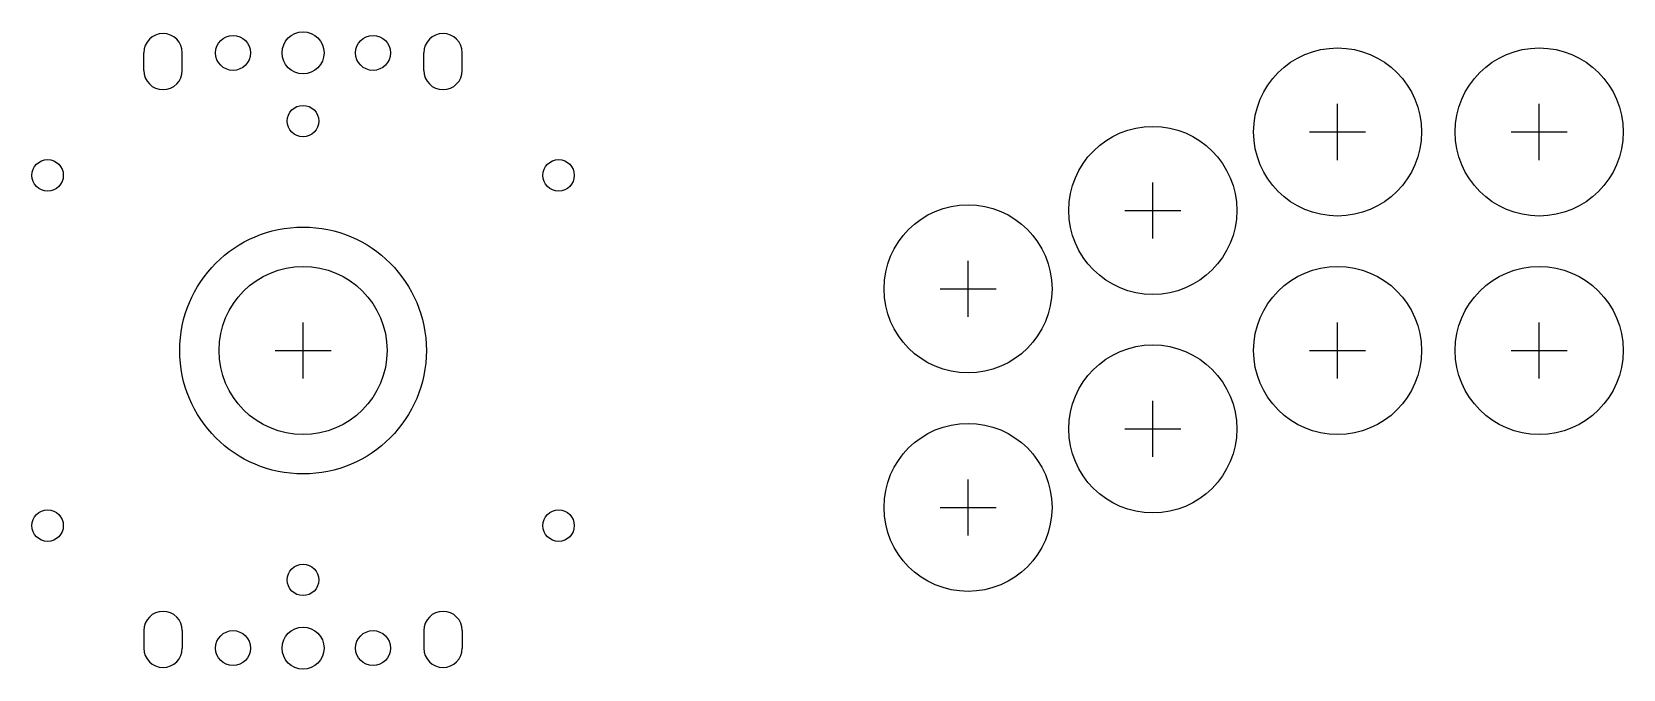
# Model space of a CAD drawing. Header units: millimetres. Extents: x -39 to 189, y -46 to 46.
import ezdxf

# ---------------------------------------------------------------- set-up
doc = ezdxf.new("R2010")
doc.units = ezdxf.units.MM
for name, color, linetype in [('BUTTONS', 1, 'Continuous'), ('GL_PLATE_HOLES', 2, 'Continuous'), ('JOYSTICK_BORE_24', 5, 'Continuous'), ('JOYSTICK_BORE_35.25', 3, 'Continuous'), ('REFERENCE', 8, 'Continuous')]:
    doc.layers.add(name, color=color, linetype=linetype)

msp = doc.modelspace()

# ---------------------------------------------------------------- linework, layer by layer
at = {"layer": 'BUTTONS'}
for centre in [(147.8, 31.2), (176.6, 31.2), (121.4, 20), (95, 8.8), (147.8, 0), (176.6, 0), (121.4, -11.2), (95, -22.4)]:
    msp.add_circle(centre, 12, dxfattribs=at)
at = {"layer": 'GL_PLATE_HOLES'}
for p, q in [((-22.75, 40), (-22.75, 42.5)), ((-17.25, 40), (-17.25, 42.5)), ((17.25, 40), (17.25, 42.5)), ((22.75, 40), (22.75, 42.5)), ((-22.75, -40), (-22.75, -42.5)), ((-17.25, -40), (-17.25, -42.5)), ((17.25, -40), (17.25, -42.5)), ((22.75, -40), (22.75, -42.5))]:
    msp.add_line(p, q, dxfattribs=at)
for centre, radius in [((0, 42.5), 3), ((-10, 42.5), 2.5), ((10, 42.5), 2.5), ((0, 32.75), 2.25), ((-36.5, 25), 2.25), ((36.5, 25), 2.25), ((-36.5, -25), 2.25), ((36.5, -25), 2.25), ((0, -32.75), 2.25), ((-10, -42.5), 2.5), ((0, -42.5), 3), ((10, -42.5), 2.5)]:
    msp.add_circle(centre, radius, dxfattribs=at)
for centre, start, end in [((-20, 42.5), 0, 180), ((20, 42.5), 0, 180), ((-20, 40), 180, 360), ((20, 40), 180, 360), ((-20, -40), 0, 180), ((20, -40), 0, 180), ((-20, -42.5), -180, 0), ((20, -42.5), -180, 0)]:
    msp.add_arc(centre, 2.75, start, end, dxfattribs=at)
at = {"layer": 'JOYSTICK_BORE_24'}
msp.add_circle((0, 0), 12, dxfattribs=at)
at = {"layer": 'JOYSTICK_BORE_35.25'}
msp.add_circle((0, 0), 17.62, dxfattribs=at)
at = {"layer": 'REFERENCE'}
for p, q in [((147.8, 27.2), (147.8, 35.2)), ((176.6, 27.2), (176.6, 35.2)), ((143.8, 31.2), (151.8, 31.2)), ((172.6, 31.2), (180.6, 31.2)), ((121.4, 16), (121.4, 24)), ((117.4, 20), (125.4, 20)), ((95, 4.8), (95, 12.8)), ((91, 8.8), (99, 8.8)), ((0, -4), (0, 4)), ((147.8, -4), (147.8, 4)), ((176.6, -4), (176.6, 4)), ((-4, 0), (4, 0)), ((143.8, 0), (151.8, 0)), ((172.6, 0), (180.6, 0)), ((121.4, -15.2), (121.4, -7.2)), ((117.4, -11.2), (125.4, -11.2)), ((95, -26.4), (95, -18.4)), ((91, -22.4), (99, -22.4))]:
    msp.add_line(p, q, dxfattribs=at)

doc.saveas('drawing.dxf')
